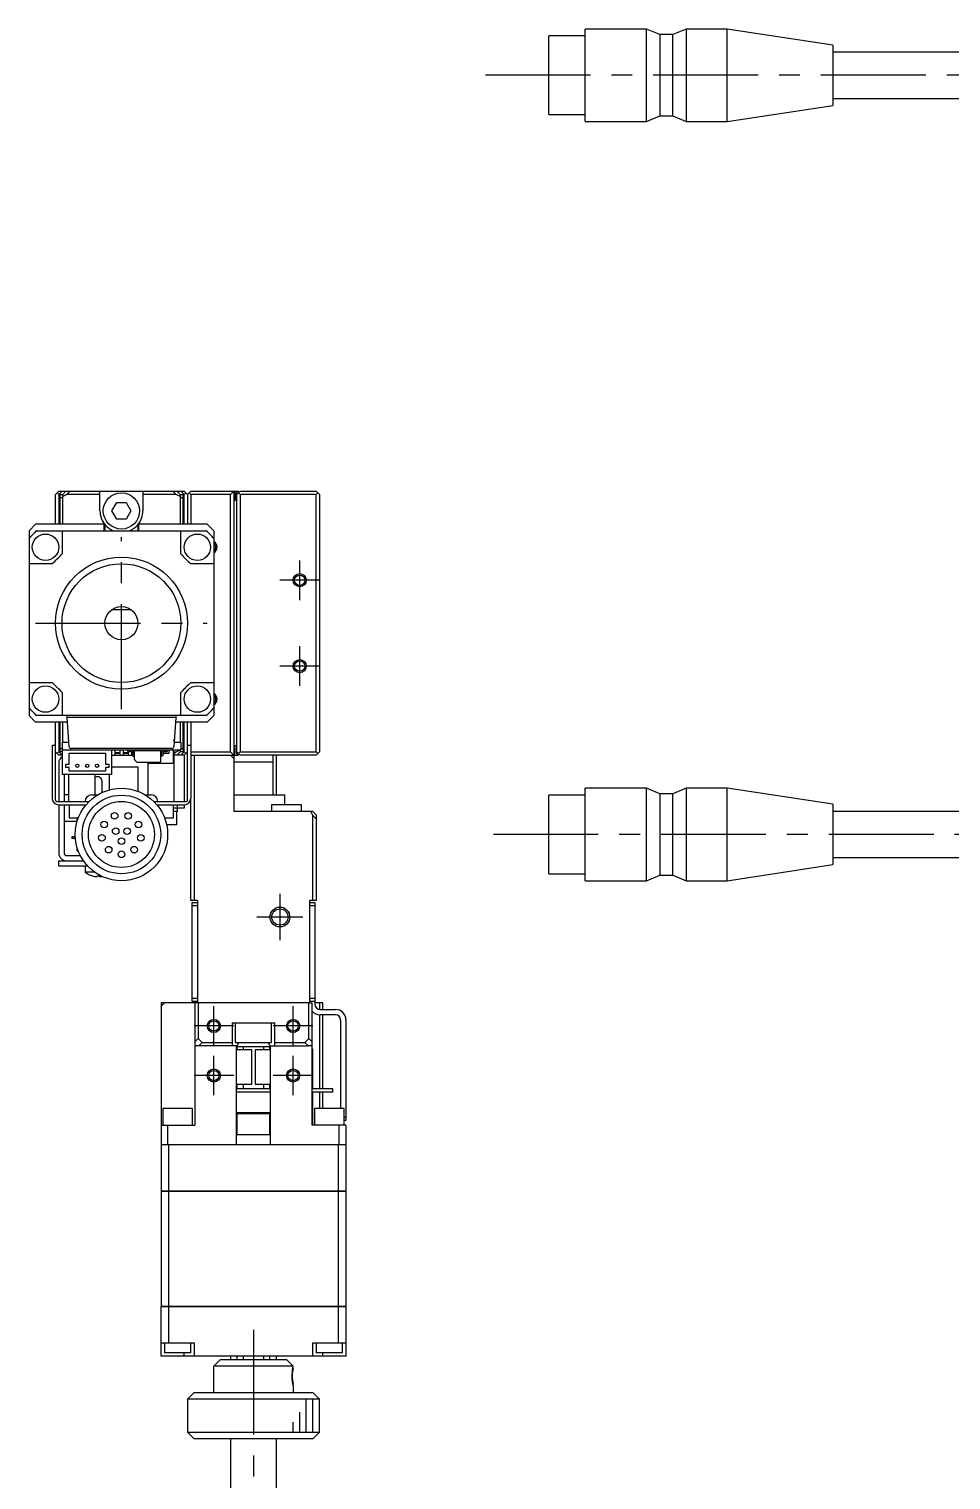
# Model space of a CAD drawing. Extents: x 0 to 645, y -8 to 367.
# Drawn here: x 0 to 139.7, y 139.8 to 359.6 of the extents above; entities that cross this region are included whole.
import ezdxf

# ---------------------------------------------------------------- set-up
doc = ezdxf.new("R2010")
doc.units = 0
doc.header["$LTSCALE"] = 0.5
doc.linetypes.add('CENTER', pattern=[50.8, 31.75, -6.35, 6.35, -6.35])
for name, color, linetype in [('MSM_CENTER', 1, 'CENTER'), ('MSM_CONTINUOUS', 7, 'CONTINUOUS'), ('MSM_NARROW', 5, 'CONTINUOUS')]:
    doc.layers.add(name, color=color, linetype=linetype)

msp = doc.modelspace()

# ---------------------------------------------------------------- linework, layer by layer
at = {"layer": 'MSM_CENTER'}
for p, q in [((161.23, 352.56), (68.23, 352.56)), ((14, 256.59), (14, 282.59)), ((41, 273.09), (41, 279.09)), ((44, 276.09), (38, 276.09)), ((1, 269.59), (27, 269.59)), ((41, 260.09), (41, 266.09)), ((44, 263.09), (38, 263.09)), ((213.23, 237.59), (68.23, 237.59)), ((38, 228.59), (38, 221.59)), ((41.5, 225.09), (34.5, 225.09)), ((28, 205.59), (28, 211.59)), ((40, 205.59), (40, 211.59)), ((31, 208.59), (25, 208.59)), ((43, 208.59), (37, 208.59)), ((28, 198.09), (28, 204.09)), ((40, 198.09), (40, 204.09)), ((31, 201.09), (25, 201.09)), ((43, 201.09), (37, 201.09)), ((34, 162.59), (34, 69.59))]:
    msp.add_line(p, q, dxfattribs=at)
at = {"layer": 'MSM_CONTINUOUS'}
for p, q in [((78.73, 346.61), (78.73, 358.51)), ((84.23, 358.51), (78.73, 358.51)), ((84.23, 345.56), (84.23, 359.56)), ((93.53, 359.56), (84.23, 359.56)), ((93.53, 345.56), (93.53, 359.56)), ((95.53, 358.71), (93.53, 359.56)), ((95.53, 358.71), (95.53, 346.41)), ((97.53, 358.71), (95.53, 358.71)), ((99.53, 359.56), (97.53, 358.71)), ((97.53, 346.41), (97.53, 358.71)), ((99.53, 359.56), (99.53, 345.56)), ((105.73, 359.56), (99.53, 359.56)), ((105.73, 345.56), (105.73, 359.56)), ((121.73, 357.13), (105.73, 359.56)), ((121.73, 357.13), (121.73, 347.99)), ((145.23, 356.06), (121.73, 356.06)), ((105.73, 345.56), (121.73, 347.99)), ((121.73, 349.06), (145.23, 349.06)), ((78.73, 346.61), (84.23, 346.61)), ((84.23, 345.56), (93.53, 345.56)), ((93.53, 345.56), (95.53, 346.41)), ((95.53, 346.41), (97.53, 346.41)), ((97.53, 346.41), (99.53, 345.56)), ((99.53, 345.56), (105.73, 345.56)), ((4, 289.09), (4.5, 289.59)), ((4, 284.59), (4, 289.09)), ((4.25, 289.34), (4.5, 289.09)), ((5, 289.59), (4.5, 289.09)), ((4.5, 289.59), (23.5, 289.59)), ((4.5, 289.09), (4.5, 284.59)), ((4.7, 289.09), (5.1, 289.09)), ((4.7, 284.59), (4.7, 289.09)), ((5.1, 288.59), (4.7, 288.59)), ((5.1, 289.09), (5.6, 289.59)), ((5.71, 289.09), (5.1, 288.78)), ((5.1, 284.59), (5.1, 289.09)), ((5.5, 289.59), (5.5, 289.49)), ((6.21, 289.59), (5.71, 289.09)), ((10.75, 289.09), (5.71, 289.09)), ((10.75, 286.59), (10.75, 289.59)), ((12.56, 286.59), (13.28, 287.84)), ((13.28, 287.84), (14.72, 287.84)), ((14.72, 287.84), (15.44, 286.59)), ((17.25, 289.59), (17.25, 286.59)), ((22.29, 289.09), (17.25, 289.09)), ((22.29, 289.09), (21.79, 289.59)), ((22.9, 288.78), (22.29, 289.09)), ((22.4, 289.59), (22.9, 289.09)), ((22.5, 289.59), (22.5, 289.49)), ((22.9, 289.09), (23.3, 289.09)), ((22.9, 289.09), (22.9, 284.59)), ((23.3, 288.59), (22.9, 288.59)), ((23.5, 289.09), (23, 289.59)), ((23.3, 289.09), (23.3, 284.59)), ((24, 289.09), (23.5, 289.59)), ((23.5, 289.09), (23.75, 289.34)), ((23.5, 284.59), (23.5, 289.09)), ((24.5, 289.59), (24, 289.09)), ((24, 289.09), (24, 284.59)), ((24.25, 289.34), (24.5, 289.09)), ((24.5, 289.59), (31.7, 289.59)), ((30.5, 289.09), (24.5, 289.09)), ((24.5, 289.09), (24.5, 284.59)), ((30.5, 289.09), (31, 289.59)), ((30.5, 250.09), (30.5, 289.09)), ((31, 289.59), (31, 241.09)), ((31.2, 289.59), (31.2, 288.19)), ((31.5, 288.19), (31.2, 288.19)), ((31.4, 289.19), (31.4, 288.49)), ((31.75, 289.34), (31.5, 289.09)), ((31.5, 250.09), (31.5, 289.09)), ((31.7, 289.59), (31.8, 289.49)), ((31.7, 289.49), (31.9, 289.49)), ((32, 289.59), (31.75, 289.34)), ((31.75, 289.34), (32, 289.09)), ((32, 289.59), (43.5, 289.59)), ((32, 289.09), (32, 250.09)), ((43.5, 289.09), (32, 289.09)), ((44, 289.09), (43.5, 289.59)), ((43.5, 289.09), (43.75, 289.34)), ((43.5, 250.09), (43.5, 289.09)), ((44, 289.09), (44, 250.09)), ((13.28, 285.34), (12.56, 286.59)), ((15.44, 286.59), (14.72, 285.34)), ((1, 284.59), (0, 283.59)), ((0, 283.59), (0, 255.59)), ((11.4, 284.59), (1, 284.59)), ((1.15, 283.59), (26.85, 283.59)), ((5, 283.59), (5, 280.09)), ((11.4, 283.59), (11.4, 284.59)), ((11.51, 283.59), (11.51, 284.5)), ((14.72, 285.34), (13.28, 285.34)), ((16.49, 284.5), (16.49, 283.59)), ((16.6, 284.59), (16.6, 283.59)), ((27, 284.59), (16.6, 284.59)), ((23, 280.09), (23, 283.59)), ((28, 283.59), (27, 284.59)), ((28, 283.59), (28, 255.59)), ((3.5, 278.59), (0, 278.59)), ((28, 278.59), (24.5, 278.59)), ((15.5, 271.59), (12.5, 271.59)), ((0, 260.59), (3.5, 260.59)), ((24.5, 260.59), (28, 260.59)), ((5, 259.09), (5, 255.59)), ((23, 255.59), (23, 259.09)), ((0, 255.59), (1, 254.59)), ((26.85, 255.59), (1.15, 255.59)), ((5.77, 255.29), (5.75, 255.59)), ((6.08, 250.87), (5.77, 255.29)), ((22.23, 255.29), (5.77, 255.29)), ((22.23, 255.29), (21.92, 250.87)), ((22.25, 255.59), (22.23, 255.29)), ((27, 254.59), (28, 255.59)), ((5.82, 254.59), (1, 254.59)), ((4, 251.09), (4, 254.59)), ((4.5, 254.59), (4.5, 250.09)), ((4.7, 250.09), (4.7, 254.59)), ((5.1, 251.59), (5.1, 254.59)), ((27, 254.59), (22.18, 254.59)), ((22.9, 254.59), (22.9, 251.59)), ((23.3, 254.59), (23.3, 250.09)), ((23.5, 250.09), (23.5, 254.59)), ((24, 251.09), (24, 254.59)), ((24.5, 254.59), (24.5, 251.09)), ((3.5, 251.09), (4, 251.09)), ((3.5, 251.09), (3.5, 243.09)), ((4, 242.79), (4, 251.09)), ((4.7, 250.59), (5, 250.59)), ((5, 251.59), (5, 250.39)), ((5, 251.59), (6.03, 251.59)), ((6, 252.01), (6, 251.59)), ((21.62, 250.59), (6.38, 250.59)), ((21.97, 251.59), (23, 251.59)), ((22, 251.59), (22, 252.01)), ((23, 251.59), (23, 250.39)), ((23, 250.59), (23.3, 250.59)), ((24, 251.09), (24.5, 251.09)), ((24, 242.79), (24, 251.09)), ((24.5, 251.09), (24.5, 243.09)), ((31.2, 249.59), (31.2, 250.99)), ((31.5, 250.99), (31.2, 250.99)), ((31.4, 250.69), (31.4, 249.99)), ((4.5, 249.59), (4, 250.09)), ((4.5, 250.09), (4.25, 249.84)), ((4.5, 250.09), (5, 249.59)), ((5.07, 249.59), (4.5, 249.59)), ((4.5, 248.39), (4.5, 242.59)), ((5.07, 250.09), (4.7, 250.09)), ((5, 250.39), (23, 250.39)), ((5.07, 246.69), (5.07, 250.39)), ((6.07, 248.24), (6.07, 249.89)), ((6.07, 249.89), (11.57, 249.89)), ((11.57, 249.89), (11.57, 248.24)), ((12.57, 246.69), (12.57, 250.39)), ((12.57, 249.59), (15.59, 249.59)), ((13, 250.39), (13, 249.59)), ((13.75, 249.96), (13, 249.96)), ((13.75, 249.84), (13, 249.84)), ((13.75, 250.39), (13.75, 249.59)), ((14.25, 250.39), (14.25, 249.59)), ((15, 249.96), (14.25, 249.96)), ((15, 249.84), (14.25, 249.84)), ((14.95, 250.16), (14.95, 250.39)), ((14.95, 250.16), (15.46, 250.16)), ((15, 250.16), (15, 249.59)), ((15.2, 250.16), (15.2, 250.39)), ((15.27, 250.16), (15.27, 250.39)), ((15.5, 250.39), (15.5, 250.39)), ((15.5, 250.15), (15.5, 249.59)), ((15.56, 249.96), (15.5, 249.96)), ((15.56, 249.84), (15.5, 249.84)), ((15.56, 250.06), (15.56, 249.73)), ((15.79, 249.73), (15.79, 250.06)), ((16, 249.96), (15.79, 249.96)), ((16, 249.84), (15.79, 249.84)), ((15.89, 249.63), (16, 249.63)), ((15.89, 249.4), (16, 249.4)), ((16, 248.93), (16, 250.19)), ((16.35, 248.54), (16.03, 248.86)), ((16.1, 250.29), (19.8, 250.29)), ((19.8, 248.51), (16.42, 248.51)), ((16.69, 250.39), (16.69, 250.29)), ((17.25, 250.39), (17.25, 250.29)), ((18, 248.51), (18, 243.59)), ((18.1, 250.39), (18.1, 250.29)), ((18.1, 248.51), (18.1, 248.39)), ((18.1, 248.39), (21.9, 248.39)), ((18.22, 250.39), (18.22, 250.29)), ((19.9, 250.19), (19.9, 248.61)), ((20.11, 249.84), (19.9, 249.84)), ((19.9, 249.63), (20.01, 249.63)), ((19.9, 249.4), (20.01, 249.4)), ((20.11, 249.73), (20.11, 250.06)), ((20.22, 250.39), (20.22, 250.3)), ((20.34, 250.06), (20.34, 249.73)), ((21.17, 249.84), (20.34, 249.84)), ((20.44, 250.16), (20.95, 250.16)), ((20.64, 250.39), (20.64, 250.16)), ((20.7, 250.39), (20.7, 250.16)), ((20.95, 250.39), (20.95, 250.16)), ((21.17, 250.39), (21.17, 249.84)), ((21.9, 248.39), (21.9, 250.39)), ((21.9, 249.7), (22.29, 250.09)), ((21.9, 250.09), (22.29, 250.09)), ((23.5, 249.59), (21.9, 249.59)), ((22, 242.59), (22, 249.59)), ((22.29, 250.09), (22.89, 250.39)), ((22.9, 250.09), (22.4, 249.59)), ((22.5, 249.69), (22.5, 249.59)), ((22.9, 250.39), (22.9, 250.09)), ((23.3, 250.09), (22.9, 250.09)), ((23, 249.59), (23.5, 250.09)), ((23.75, 249.84), (23.5, 250.09)), ((23.5, 249.59), (24, 250.09)), ((23.5, 249.59), (23.5, 242.59)), ((24.5, 250.09), (30.5, 250.09)), ((24.5, 249.59), (31.7, 249.59)), ((25, 249.59), (25, 227.59)), ((31, 249.59), (30.5, 250.09)), ((30.5, 249.59), (31, 249.09)), ((31, 248.59), (37, 248.59)), ((31.5, 250.09), (31.75, 249.84)), ((31.9, 249.69), (31.7, 249.69)), ((31.8, 249.69), (31.7, 249.59)), ((32, 250.09), (31.75, 249.84)), ((31.75, 249.84), (32, 249.59)), ((32, 250.09), (43.5, 250.09)), ((43.5, 249.59), (32, 249.59)), ((37, 243.59), (37, 249.59)), ((37.5, 243.59), (37.5, 249.59)), ((43.75, 249.84), (43.5, 250.09)), ((43.5, 249.59), (44, 250.09)), ((12.57, 246.69), (5.07, 246.69)), ((5.3, 246.69), (5.3, 242.59)), ((5.57, 247.74), (5.57, 248.24)), ((5.57, 248.24), (6.07, 248.24)), ((6.07, 247.74), (5.57, 247.74)), ((6, 246.69), (6, 242.59)), ((6.07, 247.19), (6.07, 247.74)), ((11.57, 247.19), (6.07, 247.19)), ((10, 243.59), (10, 246.69)), ((11.57, 248.24), (12.07, 248.24)), ((12.07, 247.74), (11.57, 247.74)), ((11.57, 247.74), (11.57, 247.19)), ((12.07, 248.24), (12.07, 247.74)), ((12.2, 244.35), (12.2, 246.69)), ((12.57, 247.84), (16.5, 247.84)), ((16.5, 247.84), (16.5, 244.13)), ((11.1, 243.96), (11.1, 245.59)), ((84.23, 230.59), (84.23, 244.59)), ((93.53, 244.59), (84.23, 244.59)), ((93.53, 230.59), (93.53, 244.59)), ((95.53, 243.74), (93.53, 244.59)), ((99.53, 244.59), (97.53, 243.74)), ((99.53, 244.59), (99.53, 230.59)), ((105.73, 244.59), (99.53, 244.59)), ((105.73, 230.59), (105.73, 244.59)), ((121.73, 242.16), (105.73, 244.59)), ((4.2, 242.59), (9.1, 242.59)), ((4.5, 242.09), (8.64, 242.09)), ((4.5, 242.09), (4.5, 234.79)), ((6, 243.59), (5.3, 243.59)), ((5.3, 242.09), (5.3, 234.79)), ((6.1, 242.09), (6.1, 240.09)), ((8.5, 242.09), (8.5, 241.92)), ((9.5, 243.59), (10.39, 243.59)), ((17.61, 243.59), (18.5, 243.59)), ((18.9, 242.59), (23.8, 242.59)), ((19.36, 242.09), (23.5, 242.09)), ((19.5, 241.92), (19.5, 242.09)), ((21.9, 240.09), (21.9, 242.09)), ((22.5, 241.09), (22.5, 242.09)), ((23.5, 242.09), (23.5, 241.59)), ((24.5, 227.59), (24.5, 243.09)), ((31, 243.59), (38.75, 243.59)), ((41.25, 242.09), (36.75, 242.09)), ((36.75, 242.09), (36.75, 241.09)), ((38.75, 242.09), (38.75, 243.59)), ((41.25, 241.09), (41.25, 242.09)), ((78.73, 231.64), (78.73, 243.54)), ((84.23, 243.54), (78.73, 243.54)), ((95.53, 243.74), (95.53, 231.44)), ((97.53, 243.74), (95.53, 243.74)), ((97.53, 231.44), (97.53, 243.74)), ((121.73, 242.16), (121.73, 233.02)), ((5.3, 239.59), (7.29, 239.59)), ((6.1, 240.09), (7.46, 240.09)), ((7.3, 239.61), (7.3, 240.09)), ((20.54, 240.09), (21.9, 240.09)), ((23.5, 241.59), (21.9, 241.59)), ((22.5, 241.09), (21.9, 241.09)), ((22.4, 239.09), (22.4, 241.09)), ((43, 241.09), (31, 241.09)), ((43, 240.48), (42.69, 241.09)), ((43, 241.09), (43.5, 240.59)), ((43, 227.59), (43, 240.48)), ((43.5, 239.98), (43, 240.48)), ((43.5, 240.59), (43.5, 227.59)), ((169.73, 241.09), (121.73, 241.09)), ((20.84, 239.09), (22.4, 239.09)), ((7.01, 237.21), (6.5, 237.21)), ((6.5, 237.21), (6.5, 236.96)), ((7.03, 236.96), (6.5, 236.96)), ((7.3, 235.09), (7.3, 235.56)), ((4.5, 232.79), (4.5, 233.59)), ((4.5, 233.59), (8.26, 233.59)), ((5.7, 234.39), (7.77, 234.39)), ((7.3, 235.09), (7.46, 235.09)), ((105.73, 230.59), (121.73, 233.02)), ((121.73, 234.09), (169.73, 234.09)), ((8.9, 232.79), (4.5, 232.79)), ((8.5, 232.79), (8.5, 231.89)), ((9.93, 231.89), (8.5, 231.89)), ((9.61, 231.31), (9.61, 231.32)), ((10.32, 231.32), (10.68, 231.32)), ((10.32, 231.2), (10.32, 231.32)), ((10.68, 231.32), (10.68, 231.2)), ((78.73, 231.64), (84.23, 231.64)), ((93.53, 230.59), (95.53, 231.44)), ((95.53, 231.44), (97.53, 231.44)), ((97.53, 231.44), (99.53, 230.59)), ((84.23, 230.59), (93.53, 230.59)), ((99.53, 230.59), (105.73, 230.59)), ((25.5, 227.59), (24.5, 227.59)), ((24.7, 212.29), (24.7, 227.29)), ((24.7, 227.29), (25.5, 227.29)), ((25.5, 226.79), (24.7, 226.79)), ((25.5, 227.59), (25.5, 212.09)), ((43.5, 227.59), (42.5, 227.59)), ((42.5, 227.59), (42.5, 212.09)), ((42.5, 227.29), (43.3, 227.29)), ((43.3, 226.79), (42.5, 226.79)), ((43.3, 227.29), (43.3, 211.89)), ((20, 211.59), (20.5, 212.09)), ((42.5, 212.09), (20, 212.09)), ((20, 212.09), (20, 183.6)), ((24.7, 212.79), (25.5, 212.79)), ((25.5, 212.29), (24.7, 212.29)), ((25.1, 212.09), (25.1, 193.59)), ((25.6, 212.09), (25.6, 206.7)), ((42.4, 206.7), (42.4, 212.09)), ((42.5, 212.79), (43.3, 212.79)), ((43.3, 212.29), (42.5, 212.29)), ((42.5, 212.09), (42.9, 212.09)), ((42.9, 193.59), (42.9, 212.09)), ((44.5, 212.09), (43.3, 212.09)), ((44, 212.09), (44, 211.09)), ((44.1, 211.09), (46.4, 211.09)), ((44.5, 211.09), (44.5, 212.09)), ((30.75, 209.09), (37.25, 209.09)), ((30.75, 209.09), (30.75, 205.59)), ((31.25, 209.09), (31.25, 206.09)), ((36.75, 206.09), (36.75, 209.09)), ((37.25, 205.59), (37.25, 209.09)), ((44, 210.29), (44, 199.09)), ((46.4, 210.29), (44.1, 210.29)), ((44.5, 199.09), (44.5, 210.29)), ((47.2, 209.49), (47.2, 196.09)), ((48, 209.49), (48, 194.29)), ((25.1, 206.2), (25.6, 206.7)), ((25.6, 206.7), (26.21, 206.09)), ((41.79, 206.09), (42.4, 206.7)), ((42.4, 206.7), (42.9, 206.2)), ((25.71, 205.59), (25.1, 205.59)), ((26.21, 206.09), (25.71, 205.59)), ((31.51, 205.59), (25.71, 205.59)), ((26.21, 206.09), (30.75, 206.09)), ((31.25, 206.09), (36.75, 206.09)), ((31.4, 205.59), (31.4, 190.59)), ((31.4, 205.49), (36.6, 205.49)), ((31.5, 205.09), (31.4, 205.09)), ((33.75, 204.99), (31.4, 204.99)), ((31.5, 205.49), (31.5, 204.99)), ((31.72, 206.09), (31.51, 205.59)), ((32.5, 204.99), (32.5, 205.49)), ((33.75, 199.79), (33.75, 204.99)), ((34.25, 204.99), (34.25, 199.79)), ((36.6, 204.99), (34.25, 204.99)), ((35.5, 205.49), (35.5, 204.99)), ((36.49, 205.59), (36.28, 206.09)), ((36.49, 205.59), (42.29, 205.59)), ((36.5, 204.99), (36.5, 205.49)), ((36.6, 205.09), (36.5, 205.09)), ((36.6, 190.59), (36.6, 205.59)), ((37.25, 206.09), (41.79, 206.09)), ((42.29, 205.59), (41.79, 206.09)), ((42.9, 205.59), (42.29, 205.59)), ((43, 205.09), (42.9, 205.09)), ((43, 199.09), (43, 205.09)), ((31.4, 199.79), (33.75, 199.79)), ((36.6, 199.09), (31.4, 199.09)), ((36.6, 198.59), (31.4, 198.59)), ((31.5, 199.79), (31.5, 199.09)), ((32.5, 199.09), (32.5, 199.79)), ((34.25, 199.79), (36.6, 199.79)), ((35.5, 199.79), (35.5, 199.09)), ((36.5, 199.09), (36.5, 199.79)), ((46, 199.09), (42.9, 199.09)), ((46, 198.59), (42.9, 198.59)), ((43, 193.59), (43, 198.59)), ((44, 198.59), (44, 196.09)), ((44.5, 196.09), (44.5, 198.59)), ((46, 198.59), (46, 199.09)), ((24.75, 196.09), (20.25, 196.09)), ((20.25, 196.09), (20.25, 193.59)), ((24.75, 193.59), (24.75, 196.09)), ((47.75, 196.09), (43.25, 196.09)), ((43.25, 196.09), (43.25, 193.59)), ((47.75, 193.59), (47.75, 196.09)), ((20, 193.59), (25.1, 193.59)), ((21, 193.59), (21, 190.59)), ((31.4, 195.49), (36.6, 195.49)), ((36.6, 195.29), (31.4, 195.29)), ((31.5, 195.29), (31.5, 192.09)), ((36.5, 192.09), (36.5, 195.29)), ((48, 193.59), (42.9, 193.59)), ((47, 190.59), (47, 193.59)), ((47.75, 194.79), (48, 194.79)), ((48, 194.29), (47.75, 194.29)), ((48, 193.59), (48, 183.6)), ((36.6, 192.09), (31.4, 192.09)), ((48, 190.59), (20, 190.59)), ((21.15, 190.59), (21.15, 183.6)), ((46.85, 190.59), (46.85, 183.6)), ((20, 183.6), (48, 183.6)), ((20, 183.59), (20, 166.1)), ((48, 183.59), (20, 183.59)), ((20.01, 183.59), (20.01, 183.6)), ((21.15, 183.59), (21.15, 166.1)), ((21.16, 183.59), (21.16, 183.6)), ((46.84, 183.59), (46.84, 183.6)), ((46.85, 183.59), (46.85, 166.1)), ((47.99, 183.59), (47.99, 183.6)), ((48, 183.59), (48, 166.1)), ((20, 166.1), (48, 166.1)), ((48, 166.09), (20, 166.09)), ((20, 158.59), (20, 166.09)), ((20.01, 166.09), (20.01, 166.1)), ((21.15, 166.09), (21.15, 160.59)), ((21.16, 166.09), (21.16, 166.1)), ((46.84, 166.09), (46.84, 166.1)), ((46.85, 166.09), (46.85, 160.59)), ((47.99, 166.09), (47.99, 166.1)), ((48, 166.09), (48, 158.59)), ((20, 160.59), (25, 160.59)), ((20.5, 160.59), (20.5, 159.09)), ((24.5, 159.09), (24.5, 160.59)), ((25, 160.59), (25, 158.59)), ((43, 160.59), (48, 160.59)), ((43, 158.59), (43, 160.59)), ((43.5, 160.59), (43.5, 159.09)), ((47.5, 159.09), (47.5, 160.59)), ((48, 158.59), (20, 158.59)), ((24.5, 159.09), (20.5, 159.09)), ((23.5, 158.59), (23.5, 159.09)), ((30.5, 158.59), (30.5, 158.09)), ((31.5, 158.59), (31.5, 158.09)), ((32.5, 158.09), (32.5, 158.59)), ((35.5, 158.59), (35.5, 158.09)), ((36.5, 158.09), (36.5, 158.59)), ((37.5, 158.09), (37.5, 158.59)), ((47.5, 159.09), (43.5, 159.09)), ((44.5, 158.59), (44.5, 159.09)), ((29, 158.09), (28, 157.09)), ((40, 157.09), (28, 157.09)), ((28, 153.09), (28, 157.09)), ((29, 158.09), (39, 158.09)), ((40, 157.09), (39, 158.09)), ((40, 154.34), (40, 154.34)), ((40, 154.09), (40, 153.09)), ((25, 153.09), (24, 152.09)), ((44, 152.09), (24, 152.09)), ((24, 152.09), (24, 147.09)), ((25, 153.09), (43, 153.09)), ((44, 152.09), (43, 153.09)), ((44, 147.09), (44, 152.09)), ((24, 147.09), (44, 147.09)), ((24, 147.09), (25, 146.09)), ((43, 146.09), (25, 146.09)), ((30.5, 146.09), (30.5, 122.59)), ((37.5, 122.59), (37.5, 146.09)), ((43, 146.09), (44, 147.09))]:
    msp.add_line(p, q, dxfattribs=at)
for centre, radius in [((14, 286.59), 2.75), ((2.5, 281.09), 2), ((25.5, 281.09), 2), ((14, 269.59), 10), ((14, 269.59), 9), ((41, 276.09), 0.783), ((14, 269.59), 2.5), ((41, 263.09), 0.783), ((2.5, 258.09), 2), ((25.5, 258.09), 2), ((7.32, 247.99), 0.25), ((8.82, 247.99), 0.25), ((10.32, 247.99), 0.25), ((14, 237.59), 7), ((14, 237.59), 5.95), ((14, 237.59), 5), ((11.4, 239.09), 0.5), ((12.97, 240.41), 0.5), ((15.03, 240.41), 0.5), ((16.6, 239.09), 0.5), ((11.05, 237.07), 0.5), ((13.13, 238.09), 0.5), ((14.87, 238.09), 0.5), ((16.95, 237.07), 0.5), ((12.07, 235.29), 0.5), ((14, 236.59), 0.5), ((15.93, 235.29), 0.5), ((14, 234.59), 0.5), ((38, 225.09), 1.23), ((28, 208.59), 0.783), ((40, 208.59), 0.783), ((28, 201.09), 0.783), ((40, 201.09), 0.783)]:
    msp.add_circle(centre, radius, dxfattribs=at)
for centre, radius, start, end in [((31.7, 289.19), 0.3, 90, 180), ((31.7, 288.49), 0.3, 180, 228.1897), ((14, 286.59), 3.25, 180, 220.0046), ((14, 286.59), 3.25, 319.9955, 0), ((14, 269.59), 19, 132.5369, 137.4631), ((14, 286.59), 3.25, 220.0056, 247.3864), ((14, 286.59), 3.25, 292.6057, 319.9942), ((14, 269.59), 19, 42.5369, 47.4631), ((27.5, 281.09), 0.783, 309.6549, 50.3451), ((-9.16, 292.75), 19, 311.7998, 318.2002), ((37.16, 292.75), 19, 221.7998, 228.2002), ((-9.16, 246.42), 19, 41.7998, 48.2002), ((37.16, 246.42), 19, 131.7998, 138.2002), ((27.5, 258.09), 0.783, 309.6549, 50.3451), ((14, 269.59), 19, 222.5369, 227.4631), ((14, 269.59), 19, 312.5369, 317.4631), ((6.38, 250.89), 0.3, 184, 270), ((21.62, 250.89), 0.3, 270, 356), ((31.7, 250.69), 0.3, 131.8103, 180), ((5.7, 248.39), 1.2, 121.3883, 180), ((15.46, 250.06), 0.33, 0, 90), ((15.46, 250.06), 0.1, 0, 90), ((15.89, 249.73), 0.33, 180, 270), ((15.89, 249.73), 0.1, 180, 270), ((16.1, 250.19), 0.1, 90, 180), ((16.1, 248.93), 0.1, 180, 225), ((16.42, 248.61), 0.1, 225, 270), ((19.8, 250.19), 0.1, 0, 90), ((19.8, 248.61), 0.1, 270, 0), ((20.01, 249.73), 0.33, 270, 0), ((20.01, 249.73), 0.1, 270, 0), ((20.44, 250.06), 0.33, 90, 180), ((20.44, 250.06), 0.1, 90, 180), ((31.7, 249.99), 0.3, 180, 270), ((10.35, 245.59), 0.75, 0, 117.8182), ((4.5, 243.09), 1, 180, 270), ((4.2, 242.79), 0.2, 180, 270), ((9.5, 242.59), 1, 90, 180), ((18.5, 242.59), 1, 0, 90), ((23.5, 243.09), 1, 270, 0), ((23.8, 242.79), 0.2, 270, 0), ((5.7, 234.79), 1.2, 180, 270), ((5.7, 234.79), 0.4, 180, 270), ((9.5, 233.59), 1, 208.9988, 233.1301), ((18.5, 233.59), 1, 305.7317, 331.0012), ((10.5, 234.39), 3.2, 231.3178, 253.8775), ((10.5, 234.39), 3.19, 253.8933, 266.7703), ((10.5, 234.39), 3.19, 273.2297, 279.8901), ((44.1, 211.89), 0.8, 180, 270), ((46.4, 209.49), 1.6, 0, 90), ((44.1, 211.89), 1.6, 221.4097, 270), ((46.4, 209.49), 0.8, 0, 90), ((45.87, 155.59), 6, 167.9764, 192.0236)]:
    msp.add_arc(centre, radius, start, end, dxfattribs=at)
at = {"layer": 'MSM_NARROW'}
for p, q in [((39.94, 156.85), (40, 157.09)), ((42, 147.09), (42, 152.09)), ((43, 147.09), (43, 152.09)), ((41, 147.09), (41, 150.09)), ((40, 147.09), (40, 148.59))]:
    msp.add_line(p, q, dxfattribs=at)
for centre, radius in [((41, 276.09), 1), ((41, 263.09), 1), ((38, 225.09), 1.5), ((28, 208.59), 1), ((40, 208.59), 1), ((28, 201.09), 1), ((40, 201.09), 1)]:
    msp.add_circle(centre, radius, dxfattribs=at)
for centre, radius, start, end in [((27.5, 281.09), 1, 300, 60), ((27.5, 258.09), 1, 300, 60), ((45.79, 155.58), 5.98, 167.788, 194.5016)]:
    msp.add_arc(centre, radius, start, end, dxfattribs=at)

doc.saveas('drawing.dxf')
